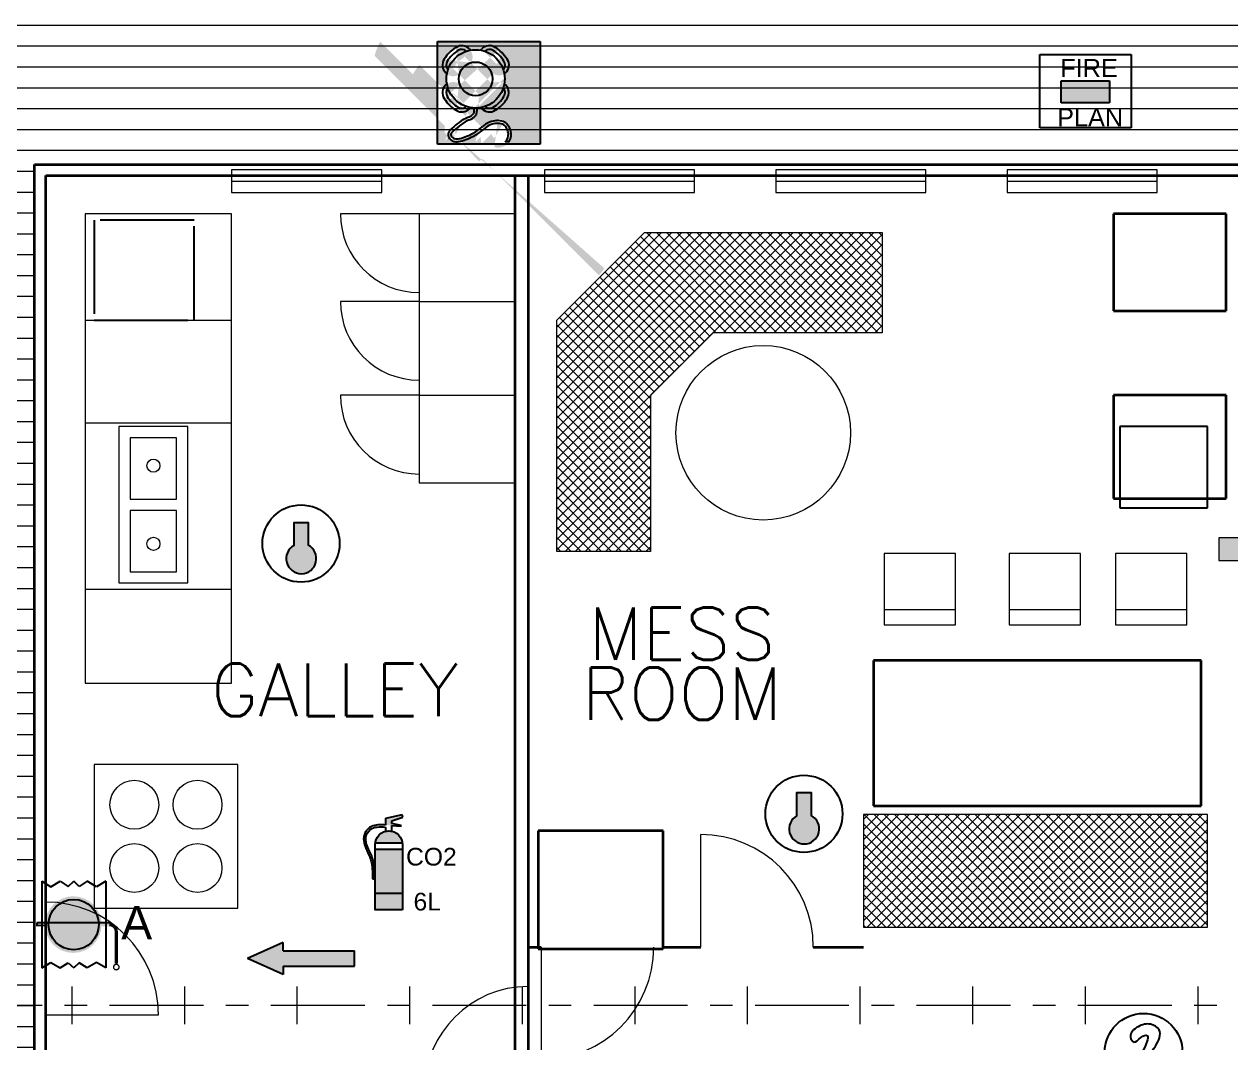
# Model space of a CAD drawing. Header units: millimetres. Extents: x -5000 to 92500, y -73000 to 27580.
# Drawn here: x 3945 to 10375, y -11200 to -5773 of the extents above; entities that cross this region are included whole.
import ezdxf
from ezdxf.enums import TextEntityAlignment as Align

# ---------------------------------------------------------------- set-up
doc = ezdxf.new("R2010")
doc.units = ezdxf.units.MM
doc.linetypes.add('CENTER_S', pattern=[860, 500, -120, 120, -120])
doc.linetypes.add('DASHED_S', pattern=[750, 500, -250])
for name, color, linetype, lineweight in [('CENTER', 1, 'CENTER_S', 18), ('DASHED', 8, 'DASHED_S', 25), ('DETAIL', 9, 'Continuous', 13), ('DOOR', 4, 'Continuous', 18), ('FRAMES', 7, 'Continuous', 18), ('HULL', 7, 'Continuous', 50), ('STRUCT', 7, 'Continuous', 35), ('SYM-FF', 1, 'Continuous', 18), ('SYM-LSA', 3, 'Continuous', 18), ('TEXT', 7, 'Continuous', 18), ('WINDOW', 5, 'Continuous', 18)]:
    doc.layers.add(name, color=color, linetype=linetype, lineweight=lineweight)
for name, color, linetype in [('dotted', 140, 'Continuous'), ('HATCH', 1, 'Continuous'), ('INER2', 151, 'Continuous'), ('SYMBOL', 31, 'Continuous'), ('VENT', 210, 'Continuous')]:
    doc.layers.add(name, color=color, linetype=linetype)
doc.styles.add('ARIAL', font='arial.ttf')
doc.styles.add('ROMANS', font='romans.shx')
doc.styles.add('SHIP', font='arial.ttf')
picture_1 = doc.add_image_def('image1.png', size_in_pixel=(1175, 900))
pattern_1 = [(45, (0, 0), (-26.9407683636, 26.9407683636), []), (135, (0, 0), (-26.9407683636, -26.9407683636), [])]

# ---------------------------------------------------------------- blocks, each defined once
blk = doc.blocks.new('AV')
at = {"layer": 'HATCH'}
blk.add_hatch(color=5, dxfattribs=at).paths.add_polyline_path([(6018.552184333934, -5952.493148281754, 0.20599672705387), (6018.524101996618, -5952.481065827882), (6017.989340136628, -5952.481065827882), (6018.248670707519, -5952.755441619111, 0.20599672705391), (6018.276753044835, -5952.767524072982), (6018.721623058038, -5952.767524072982, 0.65747562194362), (6018.74977239339, -5952.7023253395255)])
at = {"layer": 'dotted', "color": 6}
for p, q in [((6017.995709531884, -5952.4801185490005), (6018.255040102775, -5952.754494340227)), ((6017.995709531884, -5952.4801185490005), (6018.530471391874, -5952.4801185490005)), ((6017.995709531884, -5952.928673504907), (6017.995709531884, -5952.4801185490005)), ((6018.55855372919, -5952.4922010028695), (6018.756074790612, -5952.701307133017)), ((6018.283122440091, -5952.766576794099), (6018.727992453294, -5952.766576794099)), ((6018.547111804495, -5952.766576794099), (6018.547111804495, -5952.928673504907)), ((6018.896473967601, -5952.8267333094755), (6018.993268854336, -5952.752905166621)), ((6018.547111804495, -5952.928673504907), (6017.995709531884, -5952.928673504907))]:
    blk.add_line(p, q, dxfattribs=at)
blk.add_lwpolyline([(6018.896473967601, -5952.8267333094755), (6018.993268854336, -5952.752905166621)], dxfattribs=at)
for centre, radius, start, end in [((6018.530471391874, -5952.518794606476), 0.03867605747597, 43.44031786384987, 90.0000000000002), ((6018.883962258764, -5952.6303238928085), 0.16423793875042, 311.72361547168504, 57.12213044931015), ((6018.727992453294, -5952.727900736623), 0.03867605747597, 270, 43.44031786384987), ((6018.283122440091, -5952.727900736623), 0.03867605747597, 223.44031786384969, 270)]:
    blk.add_arc(centre, radius, start, end, dxfattribs=at)
at = {"layer": 'dotted', "color": 6, "style": 'ARIAL'}
blk.add_text('A', height=0.29406452827636, dxfattribs=at).set_placement((6018.684366087487, -5952.525323283083))
blk = doc.blocks.new('FPR-ACC.SPACES VENTILATION FIRE DUMPING_FLAP')
at = {"layer": 'INER2'}
h = blk.add_hatch(color=5, dxfattribs=at)
h.paths.add_polyline_path([(0.5365400012415193, 0.1475711088414755, 0.39568292971144), (0.38923544122098974, 0.00936034323513013), (0.5365400012415193, 0.00936034323513013)])
h.paths.add_polyline_path([(0.6838445612575015, 0.00936034323513013, 0.39568292971144), (0.5365400012415193, 0.1475711088414755), (0.5365400012415193, 0.00936034323513013)])
h.paths.add_polyline_path([(0.5365400012415193, -0.00942558607312094), (0.5365400012415193, -0.1476363516803758, 0.39568292971143), (0.6838445612575015, -0.00942558607312094)])
h.paths.add_polyline_path([(0.5365400012415193, -0.00942558607312094), (0.38923544122098974, -0.00942558607312094, 0.39568292971143), (0.5365400012415193, -0.1476363516803758)])
at = {"layer": 'SYMBOL'}
h = blk.add_hatch(color=256, dxfattribs=at)
h.paths.add_polyline_path([(0.5365400012415193, 0.1663570381469981), (0.5365400012415193, 0.1475711088414755, -0.4142135623731), (0.6841437315015355, -3.262141672166763e-05), (0.7029296608075128, -3.262141672166763e-05, 0.41421356237309)])
h.paths.add_polyline_path([(0.5365400012415193, 0.1475711088414755), (0.5365400012415193, 0.1663570381469981, 0.41421356237309), (0.3701503416732521, -3.262141672166763e-05), (0.38893627097922945, -3.262141672166763e-05, -0.4142135623731)])
h.paths.add_polyline_path([(0.38893627097922945, -3.262141672166763e-05), (0.3701503416732521, -3.262141672166763e-05, 0.41421356237309), (0.5365400012415193, -0.1664222809849889), (0.5365400012415193, -0.1476363516803758, -0.4142135623731)])
h.paths.add_polyline_path([(0.7029296608075128, -3.262141672166763e-05), (0.6841437315015355, -3.262141672166763e-05, -0.4142135623731), (0.5365400012415193, -0.1476363516803758), (0.5365400012415193, -0.1664222809849889, 0.41421356237309)])
h = blk.add_hatch(color=256, dxfattribs=at)
h.paths.add_polyline_path([(0.5365400012415193, 0.00936034323513013), (0.38923544122098974, 0.00936034323513013, 0.01592119311767), (0.38893627097922945, -3.262141672166763e-05), (0.5365400012415193, -3.262141672166763e-05)])
h.paths.add_polyline_path([(0.37041567723599655, 0.00936034323513013), (0.3486807081808365, 0.00936034323513013), (0.3486807081808365, -3.262141672166763e-05), (0.3701503416732521, -3.262141672166763e-05, -0.01412134833812)])
h.paths.add_polyline_path([(0.3486807081808365, 0.00936034323513013), (0.32010020107145465, 0.00936034323513013), (0.32010020107145465, -3.262141672166763e-05), (0.3486807081808365, -3.262141672166763e-05)])
h.paths.add_polyline_path([(0.6838445612575015, 0.00936034323513013), (0.5365400012415193, 0.00936034323513013), (0.5365400012415193, -3.262141672166763e-05), (0.6841437315015355, -3.262141672166763e-05, 0.01592119311767)])
h.paths.add_polyline_path([(0.7243992943003832, 0.00936034323513013), (0.7026643252447684, 0.00936034323513013, -0.01412134833812), (0.7029296608075128, -3.262141672166763e-05), (0.7243992943003832, -3.262141672166763e-05)])
h.paths.add_polyline_path([(0.7487626862935031, 0.00936034323513013), (0.7243992943003832, 0.00936034323513013), (0.7243992943003832, -3.262141672166763e-05), (0.7487626862935031, -3.262141672166763e-05)])
h = blk.add_hatch(color=256, dxfattribs=at)
h.paths.add_polyline_path([(0.7779527818288443, -3.262141672166763e-05), (0.7487626862935031, -3.262141672166763e-05), (0.7487626862935031, -0.00942558607312094, -0.4142135623731), (0.7800296155360229, -0.04069251531291229), (0.7988155448420002, -0.04069251531291229, 0.24157955283287)])
h.paths.add_polyline_path([(0.7487626862935031, 0.00936034323513013), (0.7487626862935031, -3.262141672166763e-05), (0.7779527818288443, -3.262141672166763e-05, 0.15693066028848)])
h = blk.add_hatch(color=256, dxfattribs=at)
h.paths.add_polyline_path([(0.3486807081808365, -3.262141672166763e-05), (0.32010020107145465, -3.262141672166763e-05), (0.32010020107145465, -0.00942558607312094), (0.3486807081808365, -0.00942558607312094)])
h.paths.add_polyline_path([(0.3701503416732521, -3.262141672166763e-05), (0.3486807081808365, -3.262141672166763e-05), (0.3486807081808365, -0.00942558607312094), (0.37041567723599655, -0.00942558607312094, -0.01412134833812)])
blk.add_hatch(color=256, dxfattribs=at).paths.add_polyline_path([(0.5365400012415193, -3.262141672166763e-05), (0.38893627097922945, -3.262141672166763e-05, 0.01592119311767), (0.38923544122098974, -0.00942558607312094), (0.5365400012415193, -0.00942558607312094)])
h = blk.add_hatch(color=256, dxfattribs=at)
h.paths.add_polyline_path([(0.6841437315015355, -3.262141672166763e-05), (0.5365400012415193, -3.262141672166763e-05), (0.5365400012415193, -0.00942558607312094), (0.6838445612575015, -0.00942558607312094, 0.01592119311767)])
h.paths.add_polyline_path([(0.7243992943003832, -3.262141672166763e-05), (0.7029296608075128, -3.262141672166763e-05, -0.01412134833812), (0.7026643252447684, -0.00942558607312094), (0.7243992943003832, -0.00942558607312094)])
h.paths.add_polyline_path([(0.7487626862935031, -3.262141672166763e-05), (0.7243992943003832, -3.262141672166763e-05), (0.7243992943003832, -0.00942558607312094), (0.7487626862935031, -0.00942558607312094)])
h = blk.add_hatch(color=256, dxfattribs=at)
h.paths.add_polyline_path([(0.7692947987898151, -0.2498564521138178, 1), (0.809550361588208, -0.2498564521138178, 1)])
h.paths.add_polyline_path([(0.8014992490284385, -0.2498564521138178, -1), (0.7773459113495846, -0.2498564521138178, -1)])
at = {"layer": 'dotted', "color": 6}
for p, q in [((0.3512936136571625, 0.25495189772391313), (0.3512936136571625, -0.25495189772300364)), ((0.3512936136571625, 0.25495189772391313), (0.4055188992069816, 0.22196630381586147)), ((0.4055188992069816, 0.22196630381586147), (0.4598005231478055, 0.25495189772391313)), ((0.4598005231478055, 0.25495189772391313), (0.5065950142047768, 0.22383678368078108)), ((0.5065950142047768, 0.22383678368078108), (0.5391529067178453, 0.25495189772391313)), ((0.5717107992309138, 0.22383678368078108), (0.5391529067178453, 0.25495189772391313)), ((0.6185052902878851, 0.25495189772391313), (0.5717107992309138, 0.22383678368078108)), ((0.6727869142264353, 0.22196630381586147), (0.6185052902878851, 0.25495189772391313)), ((0.7270121997748902, 0.25495189772391313), (0.6727869142264353, 0.22196630381586147)), ((0.7270121997748902, 0.25495189772391313), (0.7270121997748902, -0.25495189772300364)), ((0.32271310654596164, 0.009392964652761293), (0.32271310654596164, -0.009392964651851798)), ((0.75137559176801, 0.009392964652761293), (0.32271310654596164, 0.009392964652761293)), ((0.3512936136571625, -0.25495189772300364), (0.4055188992069816, -0.22196630381495197)), ((0.4055188992069816, -0.22196630381495197), (0.4598005231478055, -0.25495189772300364)), ((0.4598005231478055, -0.25495189772300364), (0.5065950142047768, -0.2238367836789621)), ((0.5065950142047768, -0.2238367836789621), (0.5391529067178453, -0.25495189772300364)), ((0.5717107992309138, -0.2238367836789621), (0.5391529067178453, -0.25495189772300364)), ((0.6185052902878851, -0.25495189772300364), (0.5717107992309138, -0.2238367836789621)), ((0.6727869142264353, -0.22196630381495197), (0.6185052902878851, -0.25495189772300364)), ((0.7270121997748902, -0.25495189772300364), (0.6727869142264353, -0.22196630381495197))]:
    blk.add_line(p, q, dxfattribs=at)
blk.add_circle((0.5391529067178453, 9.094947017729282e-13), 0.14760373026098, dxfattribs=at)
at = {"layer": 'SYMBOL'}
blk.add_line((0.7800296155360229, -0.04557668976212881), (0.7988155448420002, -0.04557668976212881), dxfattribs=at)
at = {"layer": 'SYMBOL', "const_width": 0.01878592930594}
blk.add_lwpolyline([(0.7894225801878747, -0.04069251532018825), (0.7894225801878747, -0.2297286707225794)], dxfattribs=at)
at = {"layer": 'INER2', "color": 6, "xscale": 0.66362073343725, "yscale": 0.66362073343725}
blk.add_blockref('AV', (-3994.4809990525487, 3950.2659318661676), dxfattribs=at)
at = {"layer": 'dotted', "color": 6, "style": 'ARIAL'}
blk.add_text('A', height=0.19514731793264, dxfattribs=at).set_placement((0.8184993335275976, -0.08643913606647402))
blk = doc.blocks.new('heat detector')
at = {"layer": 'INER2'}
blk.add_hatch(color=242, dxfattribs=at).paths.add_polyline_path([(3383.5605160263844, -6499.3408005368565), (3383.5605160263844, -6499.132738803819), (3383.4313646197957, -6499.132738803819), (3383.4313646197957, -6499.342690502762, 4.00236905426871)])
at = {"layer": 'INER2', "color": 240}
blk.add_lwpolyline([(3383.4313646197957, -6499.342690502762), (3383.4313646197957, -6499.132738803819), (3383.5605160263844, -6499.132738803819), (3383.5605160263844, -6499.3408005368565)], dxfattribs=at)
at = {"layer": 'INER2', "color": 7}
blk.add_circle((3383.4953178791966, -6499.325617347051), 0.35153865267121, dxfattribs=at)
at = {"layer": 'INER2', "color": 240}
blk.add_arc((3383.4977133554025, -6499.462906233059), 0.13730978307247, 118.89491751812581, 62.78186392625075, dxfattribs=at)
blk = doc.blocks.new('FPR-TEMPERATURE DETECTOR')
at = {"layer": 'INER2', "color": 3, "xscale": 0.64519499421843, "yscale": 0.64519499421843}
blk.add_blockref('heat detector', (-2183.0142420571533, 4193.332354107924), dxfattribs=at)
blk = doc.blocks.new('CO22')
at = {"layer": 'SYMBOL'}
h = blk.add_hatch(color=256, dxfattribs=at)
edge = h.paths.add_edge_path()
edge.add_line((6016.426414312554, -5955.844561040876), (6016.543195500664, -5955.85674659276))
edge.add_line((6016.543195500665, -5955.85674659276), (6016.543195500665, -5955.8443757775585))
edge.add_line((6016.543195500665, -5955.8443757775585), (6016.426414312555, -5955.821883344588))
edge.add_line((6016.426414312554, -5955.821883344588), (6016.426414312554, -5955.784550519831))
edge.add_line((6016.426414312554, -5955.784550519831), (6016.567085605137, -5955.7392695982335))
edge.add_line((6016.567085605137, -5955.7392695982335), (6016.55633739457, -5955.708316741013))
edge.add_line((6016.55633739457, -5955.708316741012), (6016.3455550025055, -5955.753757351995))
edge.add_line((6016.3455550025055, -5955.753757351995), (6016.3455550025055, -5955.839867082779))
h = blk.add_hatch(color=1, dxfattribs=at)
edge = h.paths.add_edge_path()
edge.add_line((6016.561179829301, -5956.151144577067), (6016.210789485757, -5956.151144577067))
edge.add_line((6016.210789485757, -5956.151144577067), (6016.210789485757, -5956.308260372253))
edge.add_arc((6015.3785515536765, -5956.399060512124), 0.83717658889531, 353.7734533444123, 366.2265466555944, ccw=False)
edge.add_line((6016.210789485757, -5956.4898606519955), (6016.210789485757, -5956.7089609010245))
edge.add_line((6016.210789485757, -5956.7089609010245), (6016.561179829301, -5956.7089609010245))
edge.add_line((6016.561179829301, -5956.7089609010245), (6016.561179829301, -5956.151144577067))
h.paths.add_polyline_path([(6016.561179829301, -5956.922216777736), (6016.210789485757, -5956.922216777736)])
edge = h.paths.add_edge_path()
edge.add_arc((6016.38598465753, -5956.090671143864), 0.17519517177217, 90.0000000002523, 172.1500419076046)
edge.add_line((6016.21243121712, -5956.066743094756), (6016.559538097939, -5956.066743094756))
edge.add_arc((6016.38598465753, -5956.090671143864), 0.17519517177161, 7.849958092273762, 90.0000000002523)
at = {"layer": 'VENT'}
blk.add_hatch(color=253, dxfattribs=at).paths.add_polyline_path([(6016.561179829301, -5956.7089609010245), (6016.210789485758, -5956.7089609010245), (6016.210789485758, -5956.922216777737), (6016.561179829301, -5956.922216777737)])
at = {"layer": 'INER2', "color": 6}
for points in [[(6016.55633739457, -5955.709770044463), (6016.3455550025055, -5955.755210655446)], [(6016.426414312554, -5955.786003823282), (6016.567085605137, -5955.740722901684)], [(6016.426414312554, -5955.821883344588), (6016.426414312554, -5955.784550519831)], [(6016.567085605137, -5955.740722901684), (6016.55633739457, -5955.709770044463)], [(6016.3455550025055, -5955.866629714879), (6016.3455550025055, -5955.919796757265)], [(6016.543195500665, -5955.8443757775585), (6016.426414312554, -5955.821883344588)], [(6016.426414312554, -5955.844561040876), (6016.543195500665, -5955.85674659276)], [(6016.21243121712, -5956.066743094756), (6016.559538097939, -5956.066743094756)], [(6016.561179829301, -5956.151144577067), (6016.210789485758, -5956.151144577067)], [(6016.210789485758, -5956.7089609010245), (6016.561179829301, -5956.7089609010245)]]:
    blk.add_lwpolyline(points, dxfattribs=at)
blk.add_lwpolyline([(6016.561179829301, -5956.922216777737), (6016.210789485758, -5956.922216777737), (6016.210789485758, -5956.090671143864, -0.4142135623731), (6016.38598465753, -5955.915475972092), (6016.385984657529, -5955.915475972092, -0.4142135623731), (6016.561179829301, -5956.090671143864)], format="xyb", close=True, dxfattribs=at)
blk.add_lwpolyline([(6016.3455550025055, -5955.919796757265, -0.10687168047263), (6016.426414312554, -5955.919796757265)], format="xyb", dxfattribs=at)
for points, knots in [([(6016.3455550025055, -5955.83986708278), (6016.332579548279, -5955.839082432995), (6016.319446242009, -5955.8382968618835), (6016.278825202635, -5955.83666740411), (6016.25119622227, -5955.836627301317), (6016.197234639619, -5955.844188496242), (6016.170680148795, -5955.851894830581), (6016.1341108747565, -5955.874763855374), (6016.1222659909745, -5955.8848721018285), (6016.10178050358, -5955.907916110356), (6016.092971087715, -5955.920836331691), (6016.077100634207, -5955.9511929537875), (6016.070742911045, -5955.969050346592), (6016.063997653769, -5956.0055408562475), (6016.063726529382, -5956.023627084404), (6016.069047548928, -5956.0740788044905), (6016.079769223154, -5956.1051143624945), (6016.10075100547, -5956.155073715144), (6016.11021010494, -5956.174810417941), (6016.1278243834595, -5956.212815187721), (6016.136130585999, -5956.2312189527975), (6016.150905809826, -5956.268558490431), (6016.15713561744, -5956.287323164363), (6016.16654370944, -5956.326168402299), (6016.169870236085, -5956.346194214231), (6016.176796936822, -5956.407786125087), (6016.177314383513, -5956.450859261874), (6016.176809888293, -5956.506169960555), (6016.176648504333, -5956.517523952609), (6016.176486359529, -5956.528923235558)], [0.02710420956609, 0.02710420956609, 0.02710420956609, 0.02710420956609, 0.68084600824012, 0.68084600824012, 2.04253802472036, 2.04253802472036, 3.40423004120059, 3.40423004120059, 4.12641527205994, 4.12641527205994, 4.84860050291928, 4.84860050291928, 5.71813607233493, 5.71813607233493, 6.58767164175058, 6.58767164175058, 8.21871054384186, 8.21871054384186, 9.36402783654328, 9.36402783654328, 10.50934512924469, 10.50934512924469, 11.71664225434547, 11.71664225434547, 12.92393937944624, 12.92393937944624, 15.33853362964778, 15.33853362964778, 15.95792211018921, 15.95792211018921, 15.95792211018921, 15.95792211018921]), ([(6016.203197463459, -5956.529303177589), (6016.204407205452, -5956.444254561134), (6016.206186041532, -5956.319196864186), (6016.129754843453, -5956.152766508614), (6016.065245770381, -5956.0172479783405), (6016.158829789315, -5955.855334008333), (6016.2716938923095, -5955.862161580064), (6016.3455550025055, -5955.866629714879)], [0, 0, 0, 0, 297.9444576891252, 438.10527730470756, 661.8652525674617, 788.6914664628506, 1028.865983544751, 1028.865983544751, 1028.865983544751, 1028.865983544751])]:
    blk.add_open_spline(points, degree=3, knots=knots, dxfattribs=at)
at = {"layer": 'SYMBOL'}
for points in [[(6016.3455550025055, -5955.753757351995), (6016.3455550025055, -5955.83986708278)], [(6016.426414312554, -5955.919796757265), (6016.426414312554, -5955.844561040876)], [(6016.543195500665, -5955.85674659276), (6016.543195500665, -5955.8443757775585)], [(6016.176486359529, -5956.528923235558), (6016.203197463459, -5956.529303177589)]]:
    blk.add_lwpolyline(points, dxfattribs=at)
at = {"layer": 'INER2', "color": 6, "style": 'ARIAL'}
for s, p in [('CO2', (6016.6060136237875, -5956.357577300398)), ('6L', (6016.701792150296, -5956.931731803003))]:
    blk.add_text(s, height=0.22566813876348, dxfattribs=at).set_placement(p)
blk = doc.blocks.new('FPR-FIRE EXTINGUISHER CO2')
at = {"layer": 'INER2', "color": 6, "xscale": 0.45989954711139, "yscale": 0.45989954711139}
blk.add_blockref('CO22', (-2766.957635366575, 2739.309215799999), dxfattribs=at)
blk = doc.blocks.new('LL')
at = {"layer": 'INER2'}
h = blk.add_hatch(color=80, dxfattribs=at)
h.paths.add_polyline_path([(-2246.80423195841, -1000.9289823772866), (-2248.1183855190848, -1000.9289823772866), (-2248.1183855190848, -1002.2431359380087), (-2246.80423195841, -1002.2431359380087)])
edge = h.paths.add_edge_path()
edge.add_ellipse((-2247.345277985527, -1001.583946836352), major_axis=(0.09869918022806, 0.09869918022806), ratio=1, start_angle=-4.469029590836726e-10, end_angle=76.92604696978987, ccw=False)
edge.add_ellipse((-2247.5716534089484, -1001.4644668094231), major_axis=(0.27953462914209, 0.27953462914208), ratio=1, start_angle=74.27187296608327, end_angle=105.7281270334152, ccw=False)
edge.add_ellipse((-2247.4521733820225, -1001.690842232851), major_axis=(0.09869918022812, 0.09869918022812), ratio=1, start_angle=103.07395303043802, end_angle=179.9999999989593, ccw=False)
edge.add_line((-2247.5508725622485, -1001.7895414130809), (-2247.56585931611, -1001.7745546592188))
edge.add_ellipse((-2247.6288773940987, -1001.4072428242694), major_axis=(-0.26352349254581, 0.26352349254581), ratio=1, start_angle=-144.73520579494686, end_angle=-137.6145888273918, ccw=False)
edge.add_ellipse((-2247.9135111860483, -1001.8018342489626), major_axis=(-0.21386986566583, 0.21386986566583), ratio=1, start_angle=130.77161486680023, end_angle=142.32937392292047, ccw=False)
edge.add_ellipse((-2247.6834532322882, -1001.8314655562154), major_axis=(0.04985055338821, 0.04985055338821), ratio=0.99999999999999, start_angle=52.29687619514931, end_angle=87.5582771450097, ccw=False)
edge.add_ellipse((-2247.786557111085, -1001.7380547266459), major_axis=(0.14822662620709, 0.14822662620709), ratio=1, start_angle=87.30468710432814, end_angle=112.94593806562034, ccw=False)
edge.add_ellipse((-2247.5165725930965, -1002.4036013744741), major_axis=(-0.35963360314112, 0.35963360314112), ratio=0.99999999999999, start_angle=-22.908825434251018, end_angle=-8.54471001927747)
edge.add_ellipse((-2247.057780487226, -1003.0249096650103), major_axis=(-0.9057627901528, 0.9057627901528), ratio=0.99999999999997, start_angle=-8.551976706235537, end_angle=-3.586703876913729)
edge.add_ellipse((-2247.7541484554768, -1002.2385166344299), major_axis=(-0.16302501618839, 0.16302501618839), ratio=0.99999999999998, start_angle=-4.098285372244617, end_angle=7.535268623032124)
edge.add_ellipse((-2247.9096960709257, -1002.1198349838953), major_axis=(-0.02467896452429, 0.02467896452429), ratio=0.99999999999999, start_angle=6.85483811888914, end_angle=69.53974751107037)
edge.add_ellipse((-2247.8814971289194, -1002.10725155711), major_axis=(-0.04651340667389, 0.04651340667389), ratio=0.99999999999999, start_angle=69.30901245554612, end_angle=120.69192002707142)
edge.add_ellipse((-2247.8665137180287, -1002.0554510069287), major_axis=(-0.08463282108701, 0.08463282108701), ratio=1, start_angle=119.87001333912194, end_angle=151.27886786685266)
edge.add_ellipse((-2248.0590271140054, -1001.3528303065755), major_axis=(-0.59976212323009, 0.59976212323009), ratio=1, start_angle=150.45754678123632, end_angle=163.19241341598186)
edge.add_ellipse((-2247.9148202635674, -1001.6200008591711), major_axis=(0.38508269041672, 0.38508269041672), ratio=0.99999999999999, start_angle=253.0999822168512, end_angle=267.41463695411403)
edge.add_ellipse((-2247.3300570312126, -1002.2599758022777), major_axis=(-0.2279083260412, 0.2279083260412), ratio=1, start_angle=362.57408581503904, end_angle=383.0217668398552, ccw=False)
edge.add_ellipse((-2247.3446564586084, -1002.2224521301425), major_axis=(-0.1994401169149, 0.1994401169149), ratio=1, start_angle=382.9191879628374, end_angle=402.24534539863936, ccw=False)
edge.add_ellipse((-2247.347563346996, -1002.1549206406011), major_axis=(-0.1516447287251, 0.1516447287251), ratio=1, start_angle=402.1539788196688, end_angle=424.73833828878634, ccw=False)
edge.add_ellipse((-2247.3148517650748, -1002.0653345697976), major_axis=(-0.08420884104325, 0.08420884104325), ratio=0.99999999999999, start_angle=295.5186442541489, end_angle=295.54801605306267)
edge.add_ellipse((-2247.3148517650748, -1002.0653345697976), major_axis=(-0.08420884104325, 0.08420884104325), ratio=0.99999999999999, start_angle=64.48135574585137, end_angle=97.77144858054231, ccw=False)
edge.add_ellipse((-2247.4078968260956, -1002.1371045494711), major_axis=(0.16729899317936, 0.16729899317936), ratio=0.99999999999999, start_angle=7.5647783792269365, end_angle=28.664219752720044, ccw=False)
edge.add_ellipse((-2247.339840448857, -1002.1176213399909), major_axis=(-0.11724410823853, 0.11724410823853), ratio=1, start_angle=118.51035159114952, end_angle=166.37076005842502, ccw=False)
edge.add_line((-2247.201881909261, -1002.2111530960726), (-2247.2494654069874, -1002.2111530960726))
edge.add_ellipse((-2247.3524445369762, -1002.1108906075576), major_axis=(0.10162988688481, 0.10162988688481), ratio=0.99999999999989, start_angle=270.7658019237687, end_angle=283.93409920371346)
edge.add_ellipse((-2247.3400766608197, -1002.1175904913789), major_axis=(0.09169524250243, 0.09169524250243), ratio=1, start_angle=283.64992350886035, end_angle=331.46896483774776)
edge.add_ellipse((-2247.409173033456, -1002.1377516003959), major_axis=(0.1425909071162, 0.1425909071162), ratio=0.99999999999999, start_angle=331.39663310427244, end_angle=352.3743687660981)
edge.add_ellipse((-2247.314891999406, -1002.0653943707041), major_axis=(-0.05855429750159, 0.05855429750159), ratio=1, start_angle=262.1870100926646, end_angle=295.34513754066717)
edge.add_ellipse((-2247.3476193913802, -1002.1552953466975), major_axis=(-0.12620453950217, 0.12620453950217), ratio=1, start_angle=-64.84171351032549, end_angle=-42.171502781158985)
edge.add_ellipse((-2247.3430408212785, -1002.2297896410097), major_axis=(-0.17897667171328, 0.17897667171328), ratio=1, start_angle=-41.96846191951006, end_angle=-23.19607144144773)
edge.add_ellipse((-2247.327415275472, -1002.2641705025109), major_axis=(-0.20565600668858, 0.20565600668858), ratio=1, start_angle=-22.85376908523309, end_angle=-2.7420835708840503)
edge.add_ellipse((-2247.9154730928735, -1001.6190773770574), major_axis=(0.41157902175665, 0.41157902175665), ratio=1, start_angle=92.6011972991891, end_angle=106.88418352453138, ccw=False)
edge.add_ellipse((-2248.061195156852, -1001.3474166590889), major_axis=(0.62956330904496, 0.62956330904496), ratio=1, start_angle=106.85169673659198, end_angle=119.49834306190075, ccw=False)
edge.add_ellipse((-2247.866547716223, -1002.0520600771018), major_axis=(0.11264613068576, 0.11264613068576), ratio=1, start_angle=119.22474841798106, end_angle=149.62637037158905, ccw=False)
edge.add_ellipse((-2247.8811423212233, -1002.1068287067751), major_axis=(0.07256824924755, 0.07256824924755), ratio=0.99999999999999, start_angle=149.4634868064519, end_angle=200.53558071897953, ccw=False)
edge.add_ellipse((-2247.909416638969, -1002.11986831753), major_axis=(-0.05055198392485, 0.05055198392485), ratio=1, start_angle=290.6635764979118, end_angle=352.9418378723577, ccw=False)
edge.add_ellipse((-2247.749990315556, -1002.2424325343104), major_axis=(0.19274595358133, 0.19274595358133), ratio=1, start_angle=262.6545851211525, end_angle=273.9084316314428, ccw=False)
edge.add_ellipse((-2247.0498784469337, -1003.0346920549993), major_axis=(0.94034944282033, 0.94034944282033), ratio=0.99999999999994, start_angle=273.61018129440225, end_angle=278.52849929015133, ccw=False)
edge.add_ellipse((-2247.5163211961594, -1002.4040498493575), major_axis=(-0.38569716049442, 0.38569716049442), ratio=0.99999999999998, start_angle=368.5519250220112, end_angle=382.9016104309092, ccw=False)
edge.add_ellipse((-2247.785680403385, -1001.7393126416034), major_axis=(0.12146688356441, 0.12146688356441), ratio=0.99999999999998, start_angle=246.93125537336508, end_angle=272.81811944994774)
edge.add_ellipse((-2247.6854449722086, -1001.8305398558799), major_axis=(-0.02563073146679, 0.02563073146679), ratio=0.99999999999997, start_angle=183.28316122690603, end_angle=216.86168543508873)
edge.add_ellipse((-2247.9197671994452, -1001.8012277384746), major_axis=(0.19260948683971, 0.19260948683971), ratio=1, start_angle=307.7355917374139, end_angle=319.592583401717)
edge.add_ellipse((-2247.6288773940987, -1001.4072428242694), major_axis=(-0.26352349254581, 0.26352349254581), ratio=1, start_angle=-132.02017513238047, end_angle=-125.20617119074734, ccw=False)
edge.add_line((-2247.6922712595087, -1001.7744899890992), (-2247.7068822259484, -1001.7895414130809))
edge.add_ellipse((-2247.805581406175, -1001.690842232851), major_axis=(0.09869918022805, 0.09869918022805), ratio=1, start_angle=90.00000000103671, end_angle=166.92604696955746, ccw=False)
edge.add_ellipse((-2247.645297207889, -1001.4236626380606), major_axis=(0.3190028602251, 0.3190028602251), ratio=1, start_angle=166.2589099582007, end_angle=193.7410900346662, ccw=False)
edge.add_ellipse((-2247.91247680267, -1001.583946836352), major_axis=(-0.09869918022804, 0.09869918022804), ratio=1, start_angle=283.0739530285711, end_angle=360.00000000104586, ccw=False)
edge.add_line((-2248.011175982896, -1001.4852476561223), (-2247.9961375478265, -1001.4705613976179))
edge.add_ellipse((-2247.6288773940987, -1001.4072428242694), major_axis=(-0.26352349254581, 0.26352349254581), ratio=1, start_angle=-54.78208238483626, end_angle=-35.210000435533686, ccw=False)
edge.add_line((-2247.996128794906, -1001.3438735032048), (-2248.011175982896, -1001.3292379924168))
edge.add_ellipse((-2247.91247680267, -1001.2305388121868), major_axis=(0.09869918022807, 0.09869918022807), ratio=1, start_angle=179.99999999896505, end_angle=256.92604697141917, ccw=False)
edge.add_ellipse((-2247.6318059463197, -1001.4043142720485), major_axis=(-0.33212344976731, 0.33212344976731), ratio=1, start_angle=346.8117630079156, end_angle=373.188236989789, ccw=False)
edge.add_ellipse((-2247.805581406175, -1001.1236434156879), major_axis=(0.09869918022806, 0.09869918022806), ratio=1, start_angle=283.07395303044353, end_angle=359.99999999895283, ccw=False)
edge.add_line((-2247.7068822259484, -1001.024944235458), (-2247.6916227613997, -1001.0398843057492))
edge.add_ellipse((-2247.6288773940987, -1001.4072428242694), major_axis=(-0.26352349254581, 0.26352349254581), ratio=1, start_angle=35.30733075392766, end_angle=54.735205794946694, ccw=False)
edge.add_line((-2247.56585931611, -1001.0399309893203), (-2247.550872562247, -1001.0249442354565))
edge.add_ellipse((-2247.452970390147, -1001.1166880764312), major_axis=(0.09487298788054, 0.09487298788054), ratio=1, start_angle=268.1401009598941, end_angle=348.78594601237955, ccw=False)
edge.add_ellipse((-2247.6288773940987, -1001.4072428242694), major_axis=(-0.33497543001816, 0.33497543001816), ratio=1, start_angle=76.9260469660731, end_angle=103.07395303020996, ccw=False)
edge.add_ellipse((-2247.3286562808444, -1001.2324434832877), major_axis=(-0.08973819975062, 0.08973819975062), ratio=1, start_angle=98.37042792621105, end_angle=184.70352510891644, ccw=False)
edge.add_line((-2247.246578805329, -1001.3292379924449), (-2247.2615655591517, -1001.3442247462679))
edge.add_ellipse((-2247.6288773940987, -1001.4072428242694), major_axis=(-0.26352349254581, 0.26352349254581), ratio=1, start_angle=-234.73520579699948, end_angle=-215.26479420300097, ccw=False)
edge.add_line((-2247.2615655591517, -1001.4702609022709), (-2247.2465788053005, -1001.4852476561227))
edge = h.paths.add_edge_path()
edge.add_ellipse((-2247.6288773940987, -1001.4072428242694), major_axis=(0.15214687847658, 0.15214687847658), ratio=1, start_angle=0, end_angle=360.0000000000002)
at = {"layer": 'dotted', "color": 6}
for p, q in [((-2248.1166823725607, -1000.9248155677204), (-2246.802528811886, -1000.9248155677204)), ((-2248.1166823725607, -1002.2389691284424), (-2248.1166823725607, -1000.9248155677204)), ((-2246.802528811886, -1000.9248155677204), (-2246.802528811886, -1002.2389691284424)), ((-2247.7051790794244, -1001.0207774258917), (-2247.689919614881, -1001.0357174961774)), ((-2247.5641561695807, -1001.0357641797483), (-2247.5491694157245, -1001.0207774258917)), ((-2247.9944256483764, -1001.339706693644), (-2248.009472836372, -1001.3250711828503)), ((-2248.009472836372, -1001.4810808465559), (-2247.994434401297, -1001.466394588046)), ((-2247.244875658777, -1001.3250711828503), (-2247.259862412633, -1001.3400579367069)), ((-2247.259862412633, -1001.4660940926991), (-2247.244875658777, -1001.4810808465559)), ((-2247.69056811299, -1001.7703231795383), (-2247.7051790794244, -1001.7853746035146)), ((-2247.5491694157245, -1001.7853746035146), (-2247.5641561695807, -1001.7703878496577)), ((-2247.201185703975, -1002.2069862865063), (-2247.247762260464, -1002.2069862865063))]:
    blk.add_line(p, q, dxfattribs=at)
for centre, major_axis, ratio, start_param, end_param in [((-2247.6301027997956, -1001.4001474624822), (-0.33212344976731, 0.33212344976731), 1, -0.23017815800512, 0.23017815804519), ((-2247.803878259651, -1001.1194766061216), (0.09869918022806, 0.09869918022806), 1, 1.828e-11, 1.34261280016257), ((-2247.451267243623, -1001.1125212668649), (0.09487298788054, 0.09487298788054), 1, 0.19572216458038, 1.60325768879943), ((-2247.6271742475747, -1001.4030760147031), (-0.33497543001816, 0.33497543001816), 1, 4.48420545375644, 4.94057250707782), ((-2247.910773656146, -1001.2263720026205), (0.09869918022807, 0.09869918022807), 1, 1.79897985339472, 3.14159265360786), ((-2247.6271742475747, -1001.4030760147031), (-0.26352349254581, 0.26352349254581), 1, 3.92699081698724, 10.21017612416683), ((-2247.6271742475747, -1001.4030760147031), (0.30200221158132, 0.30200221158132), 1, 1.34261280010177, 1.79897985342315), ((-2247.803878259651, -1001.1194766061215), (0.06572596179121, 0.06572596179121), 1, 0.07585349211671, 1.34261280016252), ((-2247.4504702354984, -1001.1194766061215), (-0.06572596179118, 0.06572596179118), 1, -1.34261280016279, -0.07585349211796), ((-2247.6271742475747, -1001.4030760147031), (-0.30200221158132, 0.30200221158132), 1, 4.48420545375644, 4.94057250707782), ((-2247.3269531343203, -1001.2282766737214), (-0.08973819975062, 0.08973819975062), 1, 3.05950065398898, 4.56629745327143), ((-2247.910773656146, -1001.2263720026205), (0.06572596179122, 0.06572596179122), 1, 1.79897985339462, 3.06573916150897), ((-2247.6271742475747, -1001.4030760147031), (0.15214687847658, 0.15214687847658), 1, 5.49778714378214, 11.78097245096172), ((-2247.343574839003, -1001.2263720026205), (-0.06572596179122, 0.06572596179122), 1, 3.21744614567081, 4.48420545378473), ((-2247.910773656146, -1001.5797800267856), (-0.09869918022804, 0.09869918022804), 1, -1.825e-11, 1.34261280019524), ((-2247.910773656146, -1001.5797800267856), (-0.06572596179121, 0.06572596179121), 1, 0.0758534920812, 1.34261280019468), ((-2247.343574839003, -1001.5797800267856), (-0.06572596179122, 0.06572596179122), 1, 3.36977618019005, 4.63653548830139), ((-2247.343574839003, -1001.5797800267856), (0.09869918022806, 0.09869918022806), 1, 4.94057250701294, 6.28318530718739), ((-2247.643594061365, -1001.4194958284942), (0.3190028602251, 0.3190028602251), 1, 2.90176538967189, 3.38141991763219), ((-2247.6271742475747, -1001.4030760147031), (-0.30200221158132, 0.30200221158132), 0.99999999999999, 1.34261280016664, 1.79897985348802), ((-2247.803878259651, -1001.6866754232847), (0.06572596179124, 0.06572596179124), 1, 3.36977618022236, 4.6365354882657), ((-2247.918064052921, -1001.7970609289082), (0.19260948683971, 0.19260948683971), 1, 5.37099930139093, 5.57794284531454), ((-2247.911808039524, -1001.7976674393963), (-0.21386986566583, 0.21386986566583), 1, 3.79906910992247, 4.00079005960396), ((-2247.4504702354984, -1001.6866754232847), (0.06572596179121, 0.06572596179121), 1, 3.2174461457083, 4.48420545375231), ((-2247.6271742475747, -1001.4030760147031), (0.30200221158132, 0.30200221158132), 1, 4.48420545369156, 4.94057250701294), ((-2247.5699502624243, -1001.4602999998568), (0.27953462914209, 0.27953462914208), 1, 4.43788137847967, 4.98689658229847), ((-2247.803878259651, -1001.6866754232847), (0.09869918022805, 0.09869918022805), 1, 3.36977618022211, 4.7123889803666), ((-2247.5146180496354, -1002.3998830397912), (-0.38569716049442, 0.38569716049442), 0.99999999999998, -0.39970850602844, -0.14925924901778), ((-2247.5148694465724, -1002.3994345649078), (-0.35963360314112, 0.35963360314112), 0.99999999999999, -0.3998344315923, -0.14913332346454), ((-2247.783977256861, -1001.7351458320372), (0.12146688356441, 0.12146688356441), 0.99999999999998, 4.30976343234816, 4.76157444350077), ((-2247.784853964561, -1001.7338879170795), (0.14822662620709, 0.14822662620709), 1, 4.31190681118091, 4.75943106478562), ((-2247.6837418256846, -1001.8263730463136), (-0.02563073146679, 0.02563073146679), 0.99999999999997, 3.19889462687312, 3.78495043226653), ((-2247.681750085764, -1001.8272987466491), (0.04985055338821, 0.04985055338821), 0.99999999999999, 4.75500508362547, 5.37043262906638), ((-2247.4504702354984, -1001.6866754232847), (0.09869918022812, 0.09869918022812), 1, 3.14159265360796, 4.48420545375246), ((-2247.3429533120843, -1002.2182853205763), (-0.1994401169149, 0.1994401169149), 1, -0.7373203708485, -0.40001529183496), ((-2247.345860200472, -1002.1507538310348), (-0.1516447287251, 0.1516447287251), 1, -1.13200724430772, -0.73572572321917), ((-2247.907713492445, -1002.1157015079636), (-0.05055198392485, 0.05055198392485), 1, 0.12318816826692, 1.21014888166861), ((-2247.7482871690318, -1002.2382657247441), (0.19274595358133, 0.19274595358133), 1, 1.50258132623712, 1.69899800135576), ((-2247.7524453089527, -1002.2343498248636), (-0.16302501618839, 0.16302501618839), 0.99999999999998, -0.07152857343199, 0.13151524749413), ((-2247.0481753004096, -1003.030525245433), (0.94034944282033, 0.94034944282033), 0.99999999999994, 1.42194593392776, 1.50778677661367), ((-2247.056077340702, -1003.0207428554442), (-0.9057627901528, 0.9057627901528), 0.99999999999997, -0.14926015107767, -0.06259979194619), ((-2247.9131171170434, -1001.6158340496048), (0.38508269041672, 0.38508269041672), 0.99999999999999, 4.41742802642315, 4.66726588287459), ((-2247.9137699463495, -1001.614910567491), (0.41157902175665, 0.41157902175665), 1, 4.41770438637064, 4.66698952301986), ((-2247.3283538846886, -1002.2558089927114), (-0.2279083260412, 0.2279083260412), 1, -0.40180563098192, -0.04492627270131), ((-2247.325712128948, -1002.2600036929446), (-0.20565600668858, 0.20565600668858), 1, -0.39887351702781, -0.04785838667677), ((-2247.3413376747544, -1002.2256228314434), (-0.17897667171328, 0.17897667171328), 1, -0.73248784249331, -0.40484782018109), ((-2247.345916244856, -1002.1511285371312), (-0.12620453950217, 0.12620453950217), 1, -1.13170139339007, -0.73603157404517), ((-2247.313188852882, -1002.0612275611378), (-0.05855429750159, 0.05855429750159), 1, 4.5760265820766, 5.15474507984015), ((-2247.3131486185507, -1002.0611677602313), (-0.08420884104325, 0.08420884104325), 0.99999999999999, 4.57675161500478, 5.158285977863), ((-2247.407469886932, -1002.1335847908297), (0.1425909071162, 0.1425909071162), 0.99999999999999, 5.78396237769319, 6.15009293460508), ((-2247.3383735142957, -1002.1134236818126), (0.09169524250243, 0.09169524250243), 1, 4.95062508825968, 5.78522480459601), ((-2247.4061936795715, -1002.132937739905), (0.16729899317936, 0.16729899317936), 0.99999999999999, 5.78290029497942, 6.1511550172784), ((-2247.338137302333, -1002.1134545304246), (-0.11724410823853, 0.11724410823853), 1, 3.3794677651146, 4.21478947421793), ((-2247.879439174699, -1002.1026618972089), (0.07256824924755, 0.07256824924755), 0.99999999999999, 2.78317915623454, 3.6745553508959), ((-2247.9079929244017, -1002.1156681743291), (-0.02467896452429, 0.02467896452429), 0.99999999999999, 0.11963949486583, 1.21369755507371), ((-2247.8797939823953, -1002.1030847475437), (-0.04651340667389, 0.04651340667389), 0.99999999999999, 1.20967046865504, 2.10647138502608), ((-2247.864844569699, -1002.0478932675355), (0.11264613068576, 0.11264613068576), 1, 3.67171249638686, 4.20232089742392), ((-2247.8648105715047, -1002.0512841973624), (-0.08463282108701, 0.08463282108701), 1, 2.0921264071772, 2.64031433296603), ((-2248.0573239674814, -1001.3486634970092), (-0.59976212323009, 0.59976212323009), 1, 2.62597957580597, 2.84824492838465), ((-2248.059492010328, -1001.3432498495226), (0.62956330904496, 0.62956330904496), 1, 4.19754577007169, 4.41827138778358), ((-2247.350741390452, -1002.1067237979913), (0.10162988688481, 0.10162988688481), 0.99999999999989, 4.72575474537256, 4.95558488978901), ((-2247.221235707275, -1002.1890690651564), (0.01901354061228, 0.01901354061228), 0.99999999999997, 4.76850429665972, 5.08849206958985)]:
    blk.add_ellipse(centre, major_axis=major_axis, ratio=ratio, start_param=start_param, end_param=end_param, dxfattribs=at)
blk = doc.blocks.new('FPR-LIFE BUOY WITH LINE')
at = {"layer": 'dotted', "color": 6}
blk.add_line((0.3025809518458118, -0.30123115679361945), (-0.30179767554363934, -0.30123115679361945), dxfattribs=at)
at = {"layer": 'dotted', "color": 1, "xscale": 0.45989954711139, "yscale": 0.45989954711139}
blk.add_blockref('LL', (1033.6060464011643, 460.62801684276747), dxfattribs=at)
blk = doc.blocks.new('fie')
at = {"layer": 'HATCH'}
blk.add_hatch(color=256, dxfattribs=at).paths.add_polyline_path([(1942.9544405820666, -4111.09708998598), (1942.3351786344601, -4111.09708998598), (1942.3351786344601, -4111.378676324968), (1942.9544405820666, -4111.378676324968)])
at = {"layer": 'dotted', "color": 6}
for p, q in [((1942.0611657438421, -4110.761947437916), (1943.2293292703093, -4110.761947437916)), ((1942.0611657438421, -4111.696478259089), (1942.0611657438421, -4110.761947437916)), ((1943.2293292703093, -4110.761947437916), (1943.2293292703093, -4111.696478259089)), ((1942.3356165332725, -4111.09708998598), (1942.954878480879, -4111.09708998598)), ((1942.3356165332725, -4111.378676324968), (1942.3356165332725, -4111.09708998598)), ((1942.954878480879, -4111.09708998598), (1942.954878480879, -4111.378676324968)), ((1942.954878480879, -4111.378676324968), (1942.3356165332725, -4111.378676324968)), ((1943.2293292703093, -4111.696478259089), (1942.0611657438421, -4111.696478259089))]:
    blk.add_line(p, q, dxfattribs=at)
at = {"layer": 'dotted', "color": 6, "style": 'ARIAL'}
for s, p in [('FIRE', (1942.3236295410352, -4111.0491234309775)), ('PLAN', (1942.2834472270092, -4111.679453341356))]:
    blk.add_text(s, height=0.23118242285272, dxfattribs=at).set_placement(p)
blk = doc.blocks.new('FPR-FIRE PLAN LOCATION')
at = {"layer": 'VENT', "color": 2, "xscale": 0.45989954711139, "yscale": 0.45989954711139}
blk.add_blockref('fie', (-893.4216695265982, 1890.7524530601422), dxfattribs=at)
blk = doc.blocks.new('MUSTER_LIST')
at = {"true_color": 0x6eb432}
h = blk.add_hatch(color=7, dxfattribs=at)
h.dxf.hatch_style = 1
h.paths.add_polyline_path([(-480, -60), (480, -60), (480, 60), (-480, 60)])
blk.add_lwpolyline([(-480, -60), (480, -60), (480, 60), (-480, 60)], close=True)
at = {"style": 'SHIP'}
for s, p in [('MUSTER', (0, 150)), ('LIST', (0, -170))]:
    blk.add_text(s, height=110, dxfattribs=at).set_placement(p, align=Align.MIDDLE_CENTER)
blk = doc.blocks.new('SM')
at = {"layer": 'dotted', "color": 6}
blk.add_circle((1942.5325806361307, -4084.514457032131), 0.49662462791836, dxfattribs=at)
blk.add_spline([(1942.6248208923616, -4085.002440388599), (1942.5568177737118, -4084.662778699081), (1942.6839715451215, -4084.4363982524883), (1942.7304916691023, -4084.228624210491), (1942.6219450761405, -4084.1572988707867), (1942.463778070265, -4084.188309702866), (1942.3645356109432, -4084.3216571799785), (1942.4079543570601, -4084.3836793173814), (1942.4978926826439, -4084.3247584051587), (1942.5816282524506, -4084.303050775381), (1942.575425496625, -4084.380578565452), (1942.4699808260411, -4084.61626221434), (1942.589717488584, -4085.007783902618)], degree=3, dxfattribs=at)
blk = doc.blocks.new('FPR-SMOKE DETECTOR')
at = {"layer": 'VENT', "color": 6, "xscale": 0.45989954711139, "yscale": 0.45989954711139}
blk.add_blockref('SM', (-893.3698540836758, 1878.466348959002), dxfattribs=at)
blk = doc.blocks.new('arro')
at = {"layer": 'INER2'}
blk.add_hatch(color=80, dxfattribs=at).paths.add_polyline_path([(1721.956473429288, -4085.056881994871), (1721.956473429288, -4085.1635585053536), (1721.043548659883, -4085.1635585053536), (1721.0432918002134, -4085.358723716121), (1721.956473429288, -4085.358723716121), (1721.956473429288, -4085.4654002266034), (1722.4125973716891, -4085.2611411107373)])
at = {"layer": 'dotted', "color": 6}
for p, q in [((1721.0439865586955, -4085.1635585053536), (1721.0437296990258, -4085.358723716121)), ((1721.9569113281004, -4085.1635585053536), (1721.0439865586955, -4085.1635585053536)), ((1721.9569113281004, -4085.1635585053536), (1721.9569113281004, -4085.056881994871)), ((1721.9569113281004, -4085.056881994871), (1722.413035270502, -4085.2611411107373)), ((1721.9569113281004, -4085.4654002266034), (1722.413035270502, -4085.2611411107373)), ((1721.9569113281004, -4085.358723716121), (1721.0439865586955, -4085.358723716121)), ((1721.9569113281004, -4085.358723716121), (1721.9569113281004, -4085.4654002266034))]:
    blk.add_line(p, q, dxfattribs=at)
blk = doc.blocks.new('FPR-PRIMARY MEANS OF ESCAPE')
at = {"layer": 'VENT', "color": 1, "xscale": 0.45989954711139, "yscale": 0.45989954711139}
blk.add_blockref('arro', (-791.822002658836, 1878.8097486285878), dxfattribs=at)

msp = doc.modelspace()

# ---------------------------------------------------------------- hatches: boundary and pattern name
at = {"layer": 'DETAIL'}
h = msp.add_hatch(dxfattribs=at)
h.set_pattern_fill('LINE', scale=35)
h.set_pattern_definition([(0, (0, 0), (0, 111.125), [])])
h.paths.add_polyline_path([(2950, -4920), (5000, -4400), (9300, -3960), (15000, -3710), (15000, -6160), (14230, -6160), (14230, -6520), (4000, -6520), (4000, -15480), (14230, -15480), (14230, -15840), (15000, -15840), (15000, -18290), (9300, -18040), (5000, -17600), (2950, -17080)])
h = msp.add_hatch(dxfattribs=at)
h.set_pattern_fill('ANSI37', color=8, scale=12)
h.set_pattern_definition(pattern_1)
h.paths.add_polyline_path([(6783, -8583), (6783, -7350), (7250, -6883), (8517, -6883), (8517, -7417), (7617, -7417), (7283, -7750), (7283, -8583)])
h = msp.add_hatch(dxfattribs=at)
h.set_pattern_fill('ANSI37', color=8, scale=12)
h.set_pattern_definition(pattern_1)
h.paths.add_polyline_path([(8417, -10583), (10250, -10583), (10250, -9983), (8417, -9983)])

# ---------------------------------------------------------------- linework, layer by layer
at = {"layer": 'CENTER'}
msp.add_line((-4200, -11000), (16800, -11000), dxfattribs=at)
at = {"layer": 'DASHED'}
for p, q in [((4850, -6817), (4317, -6817)), ((4317, -6817), (4317, -7350)), ((4850, -7350), (4850, -6817)), ((4317, -7350), (4850, -7350)), ((10250, -7917), (9783, -7917)), ((9783, -7917), (9783, -8350)), ((10250, -8350), (10250, -7917)), ((9783, -8350), (10250, -8350))]:
    msp.add_line(p, q, dxfattribs=at)
at = {"layer": 'DETAIL'}
for p, q in [((5050, -6783), (4270, -6783)), ((4270, -6783), (4270, -9283)), ((5050, -9283), (5050, -6783)), ((6050, -6783), (5630, -6783)), ((6560, -6783), (6050, -6783)), ((6050, -6783), (6050, -8217)), ((6560, -8217), (6560, -6783)), ((6783, -7350), (7250, -6883)), ((7250, -6883), (8517, -6883)), ((8517, -6883), (8517, -7417)), ((6050, -7250), (5630, -7250)), ((6050, -7250), (6560, -7250)), ((4270, -7350), (5050, -7350)), ((6783, -8583), (6783, -7350)), ((7617, -7417), (7283, -7750)), ((8517, -7417), (7617, -7417)), ((6050, -7750), (5630, -7750)), ((6050, -7750), (6560, -7750)), ((7283, -7750), (7283, -8583)), ((4270, -7897), (5050, -7897)), ((4817, -7917), (4450, -7917)), ((4450, -7917), (4450, -8750)), ((4817, -8750), (4817, -7917)), ((4757, -7977), (4510, -7977)), ((4510, -7977), (4510, -8303.5)), ((4757, -8303.5), (4757, -7977)), ((6050, -8217), (6560, -8217)), ((4510, -8303.5), (4757, -8303.5)), ((4757, -8363.5), (4510, -8363.5)), ((4510, -8363.5), (4510, -8690)), ((4757, -8690), (4757, -8363.5)), ((7283, -8583), (6783, -8583)), ((8907, -8593), (8527, -8593)), ((8527, -8593), (8527, -8973)), ((8907, -8973), (8907, -8593)), ((9573, -8593), (9193, -8593)), ((9193, -8593), (9193, -8973)), ((9573, -8973), (9573, -8593)), ((10140, -8593), (9760, -8593)), ((9760, -8593), (9760, -8973)), ((10140, -8973), (10140, -8593)), ((4510, -8690), (4757, -8690)), ((4270, -8783), (5050, -8783)), ((4450, -8750), (4817, -8750)), ((8907, -8893), (8527, -8893)), ((9573, -8893), (9193, -8893)), ((10140, -8893), (9760, -8893)), ((8527, -8973), (8907, -8973)), ((9193, -8973), (9573, -8973)), ((9760, -8973), (10140, -8973)), ((4270, -9283), (5050, -9283)), ((5083, -9717), (4317, -9717)), ((4317, -9717), (4317, -10483)), ((5083, -10483), (5083, -9717)), ((10250, -9983), (8417, -9983)), ((8417, -9983), (8417, -10583)), ((10250, -10583), (10250, -9983)), ((4317, -10483), (5083, -10483)), ((8417, -10583), (10250, -10583))]:
    msp.add_line(p, q, dxfattribs=at)
for centre, radius in [((7883, -7950), 465), ((4633.5, -8125.25), 35), ((4633.5, -8541.75), 35), ((4531.48, -9931.48), 130.22), ((4868.52, -9931.48), 130.22), ((4531.48, -10268.52), 130.22), ((4868.52, -10268.52), 130.22)]:
    msp.add_circle(centre, radius, dxfattribs=at)
for centre in [(6050, -6783), (6050, -7250), (6050, -7750)]:
    msp.add_arc(centre, 420, 180, 270, dxfattribs=at)
at = {"layer": 'DOOR'}
for p, q in [((7550, -10690), (7550, -10090)), ((6700, -10690), (6700, -11290)), ((4060, -11050), (4660, -11050))]:
    msp.add_line(p, q, dxfattribs=at)
for centre, radius, start, end in [((7550, -10690), 600, 0, 90), ((4060, -11050), 600, 0, 90), ((6700, -10690), 600, 270, 0), ((6630, -11450), 550, 90, 180)]:
    msp.add_arc(centre, radius, start, end, dxfattribs=at)
at = {"layer": 'FRAMES'}
for p, q in [((4200, -11100), (4200, -10900)), ((4800, -11100), (4800, -10900)), ((5400, -11100), (5400, -10900)), ((6000, -11100), (6000, -10900)), ((6600, -11100), (6600, -10900)), ((7200, -11100), (7200, -10900)), ((7800, -11100), (7800, -10900)), ((8400, -11100), (8400, -10900)), ((9000, -11100), (9000, -10900)), ((9600, -11100), (9600, -10900)), ((10200, -11100), (10200, -10900))]:
    msp.add_line(p, q, dxfattribs=at)
at = {"layer": 'HULL'}
msp.add_arc((11224.393904139526, -43273.40988146157), 39549.84080743356, 98.16839403544992, 112.1141675481374, dxfattribs=at)
at = {"layer": 'STRUCT'}
for p, q in [((4000, -6520), (14230, -6520)), ((4000, -15480), (4000, -6520)), ((4060, -6580), (14230, -6580)), ((4060, -11560), (4060, -6580)), ((6560, -6580), (6560, -11560)), ((6630, -6580), (6630, -11560)), ((10350, -6783), (9750, -6783)), ((9750, -6783), (9750, -7300)), ((10350, -7300), (10350, -6783)), ((9750, -7300), (10350, -7300)), ((10350, -7750), (9750, -7750)), ((9750, -7750), (9750, -8300)), ((10350, -8300), (10350, -7750)), ((9750, -8300), (10350, -8300)), ((10217, -9163), (8470, -9163)), ((8470, -9163), (8470, -9937)), ((10217, -9937), (10217, -9163)), ((8470, -9937), (10217, -9937)), ((7350, -10070), (6683, -10070)), ((6683, -10070), (6683, -10700)), ((7350, -10700), (7350, -10070)), ((6630, -10690), (6700, -10690)), ((6683, -10700), (7350, -10700)), ((7350, -10690), (7550, -10690)), ((8150, -10690), (8417, -10690))]:
    msp.add_line(p, q, dxfattribs=at)
msp.add_arc((10869.082058464339, -41592.85748913739), 37581.726374418235, 97.74390677120734, 112.33982155686681, dxfattribs=at)
at = {"layer": 'WINDOW'}
for p, q in [((5850, -6550), (5050, -6550)), ((5050, -6550), (5050, -6670)), ((5850, -6670), (5850, -6550)), ((7517, -6550), (6717, -6550)), ((6717, -6550), (6717, -6670)), ((7517, -6670), (7517, -6550)), ((8750, -6550), (7950, -6550)), ((7950, -6550), (7950, -6670)), ((8750, -6670), (8750, -6550)), ((9983, -6550), (9183, -6550)), ((9183, -6550), (9183, -6670)), ((9983, -6670), (9983, -6550)), ((5050, -6610), (5850, -6610)), ((6717, -6610), (7517, -6610)), ((7950, -6610), (8750, -6610)), ((9183, -6610), (9983, -6610)), ((5050, -6670), (5850, -6670)), ((6717, -6670), (7517, -6670)), ((7950, -6670), (8750, -6670)), ((9183, -6670), (9983, -6670))]:
    msp.add_line(p, q, dxfattribs=at)

# ---------------------------------------------------------------- block references
at = {"layer": 'SYM-FF', "xscale": 906.54, "yscale": 906.54}
for name, p in [('FPR-FIRE PLAN LOCATION', (9600, -6130)), ('FPR-TEMPERATURE DETECTOR', (5420, -8540)), ('FPR-TEMPERATURE DETECTOR', (8100, -9980)), ('FPR-FIRE EXTINGUISHER CO2', (5910, -10240)), ('FPR-ACC.SPACES VENTILATION FIRE DUMPING_FLAP', (3720, -10570)), ('FPR-SMOKE DETECTOR', (9910, -11250))]:
    msp.add_blockref(name, p, dxfattribs=at)
at = {"layer": 'SYM-LSA', "xscale": 906.54, "yscale": 906.54}
msp.add_blockref('FPR-LIFE BUOY WITH LINE', (6420, -6140), dxfattribs=at)
at = {"layer": 'SYM-LSA'}
msp.add_blockref('MUSTER_LIST', (10790, -8570), dxfattribs=at)
at = {"layer": 'SYM-LSA', "xscale": 906.54, "yscale": 906.54, "rotation": 180}
msp.add_blockref('FPR-PRIMARY MEANS OF ESCAPE', (5420, -10750), dxfattribs=at)

# ---------------------------------------------------------------- texts
at = {"layer": 'TEXT', "style": 'ROMANS'}
for s, p in [('MESS', (7450, -9020)), ('GALLEY', (5600, -9320)), ('ROOM', (7450, -9340))]:
    msp.add_text(s, height=280, dxfattribs=at).set_placement(p, align=Align.MIDDLE_CENTER)

# ---------------------------------------------------------------- pictures from other files: only their frames are drawn
at = {"layer": '0-REFERENCE-IMAGE'}
image = msp.add_image(picture_1, insert=(-5000, -20000), size_in_units=(23500, 18000), dxfattribs=dict(at, fade=50))

doc.saveas('drawing.dxf')
